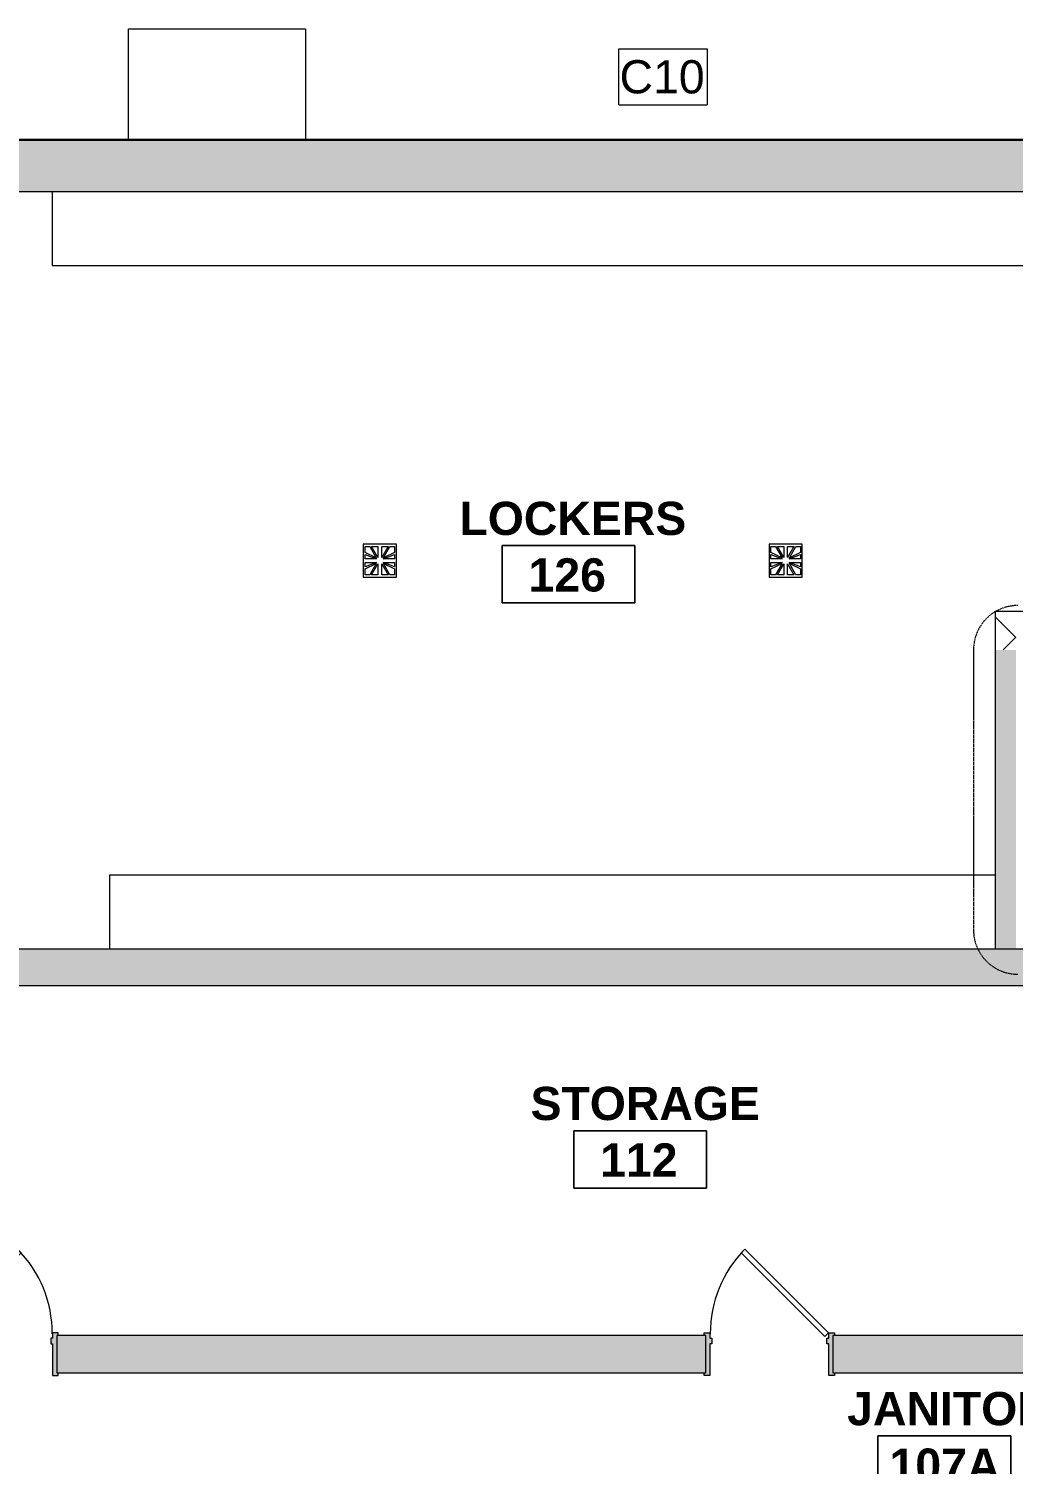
# Model space of a CAD drawing. Header units: inches. Extents: x 899 to 4491, y -721 to 1008.
# Drawn here: x 3662.2 to 3929, y 80.4 to 469.4 of the extents above; entities that cross this region are included whole.
import ezdxf

# ---------------------------------------------------------------- set-up
doc = ezdxf.new("R2010")
doc.units = ezdxf.units.IN
doc.header["$MEASUREMENT"] = 0
doc.linetypes.add('Dash Dot 3_16_', pattern=[0.3125, 0.1875, -0.0625, 0, -0.0625])
for name, color, linetype, lineweight in [('A-ANNO-KEYN', 231, 'Continuous', 9), ('A-ANNO-SYMB', 150, 'Continuous', 9), ('A-AREA-IDEN', 2, 'Continuous', 9), ('A-DOOR', 31, 'Continuous', 13), ('A-FLOR', 192, 'Continuous', 13), ('A-WALL', 113, 'Continuous', 13), ('A-WALL-PATT', 111, 'Continuous', 13), ('I-WALL', 2, 'Continuous', 13), ('P-SANR-FIXT', 6, 'Continuous', 13)]:
    doc.layers.add(name, color=color, linetype=linetype, lineweight=lineweight)
doc.styles.add('Arial', font='arial.ttf', dxfattribs={"height": 9})
doc.styles.add('Swis721 Lt BT_B', font='', dxfattribs={"height": 9})
doc.styles.get('Swis721 Lt BT_B').set_extended_font_data('Swis721 Lt BT', bold=True)

# ---------------------------------------------------------------- blocks, each defined once
blk = doc.blocks.new('Door - Single - Solid Door 32_ x 84_-7220737-FIRST FLOOR CONSTRUCTION')
at = {"layer": 'A-DOOR'}
h = blk.add_hatch(color=250, dxfattribs=at)
h.paths.add_polyline_path([(20.12, 5.72), (20.12, -2.9), (19.62, -2.9), (19.62, -4.4), (20.12, -4.4), (20.12, -5.9), (21.62, -5.9), (21.62, -5.15), (21.24, -5.15), (21.24, 4.97), (21.62, 4.97), (21.62, 5.72), (21.24, 5.72)], flags=0)
h.paths.add_polyline_path([(-13.26, 5.72), (-13.63, 5.72), (-13.63, 4.97), (-13.26, 4.97), (-13.26, -5.15), (-13.63, -5.15), (-13.63, -5.9), (-12.13, -5.9), (-12.13, -4.4), (-11.63, -4.4), (-11.63, -2.9), (-12.13, -2.9), (-12.13, 5.72)], flags=0)
at = {"layer": 'A-DOOR', "color": 8, "lineweight": 20}
for p, q in [((-13.63, 5.72), (-12.13, 5.72)), ((-13.63, 4.97), (-13.63, 5.72)), ((-12.13, 5.72), (-12.13, -2.9)), ((20.12, 5.72), (21.62, 5.72)), ((20.12, -2.9), (20.12, 5.72)), ((21.62, 5.72), (21.62, 4.97)), ((-12.13, -2.9), (-11.63, -2.9)), ((-11.63, -2.9), (-11.63, -4.4)), ((19.62, -2.9), (20.12, -2.9)), ((19.62, -4.4), (19.62, -2.9)), ((-13.63, -5.9), (-13.63, -5.15)), ((-12.13, -5.9), (-13.63, -5.9)), ((-12.13, -4.4), (-12.13, -5.9)), ((-11.63, -4.4), (-12.13, -4.4)), ((-11.03, -4.93), (-12.01, -5.9)), ((-12.01, -5.9), (10.62, -28.53)), ((11.59, -27.56), (-11.03, -4.93)), ((20.12, -4.4), (19.62, -4.4)), ((20.12, -5.9), (20.12, -4.4)), ((21.62, -5.9), (20.12, -5.9)), ((21.62, -5.15), (21.62, -5.9)), ((10.62, -28.53), (11.59, -27.56))]:
    blk.add_line(p, q, dxfattribs=at)
at = {"layer": 'A-DOOR', "lineweight": 9}
blk.add_arc((-12.01, -5.9), 32, 315, 0.5, dxfattribs=at)
blk = doc.blocks.new('Door - Single - Solid Door 32_ x 84_-7220631-FIRST FLOOR CONSTRUCTION')
at = {"layer": 'A-DOOR'}
h = blk.add_hatch(color=250, dxfattribs=at)
h.paths.add_polyline_path([(21.35, -5.72), (21.62, -5.72), (21.62, -4.97), (21.24, -4.97), (21.24, 5.15), (21.62, 5.15), (21.62, 5.9), (20.12, 5.9), (20.12, 4.4), (19.62, 4.4), (19.62, 2.9), (20.12, 2.9), (20.12, -5.72), (21.24, -5.72)], flags=0)
h.paths.add_polyline_path([(-12.38, -5.72), (-12.13, -5.72), (-12.13, 2.9), (-11.63, 2.9), (-11.63, 4.4), (-12.13, 4.4), (-12.13, 5.9), (-13.63, 5.9), (-13.63, 5.15), (-13.26, 5.15), (-13.26, -4.97), (-13.63, -4.97), (-13.63, -5.72), (-13.26, -5.72)], flags=0)
at = {"layer": 'A-DOOR', "color": 8, "lineweight": 20}
for p, q in [((-12.01, 5.9), (10.62, 28.53)), ((11.59, 27.56), (-11.03, 4.93)), ((10.62, 28.53), (11.59, 27.56)), ((-13.63, 5.9), (-13.63, 5.15)), ((-12.13, 5.9), (-13.63, 5.9)), ((-12.13, 4.4), (-12.13, 5.9)), ((-11.63, 4.4), (-12.13, 4.4)), ((-11.03, 4.93), (-12.01, 5.9)), ((-11.63, 2.9), (-11.63, 4.4)), ((20.12, 4.4), (19.62, 4.4)), ((19.62, 4.4), (19.62, 2.9)), ((21.62, 5.9), (20.12, 5.9)), ((20.12, 5.9), (20.12, 4.4)), ((21.62, 5.15), (21.62, 5.9)), ((-12.13, -5.72), (-12.13, 2.9)), ((-12.13, 2.9), (-11.63, 2.9)), ((19.62, 2.9), (20.12, 2.9)), ((20.12, 2.9), (20.12, -5.72)), ((-13.63, -4.97), (-13.63, -5.72)), ((-13.63, -5.72), (-12.13, -5.72)), ((20.12, -5.72), (21.62, -5.72)), ((21.62, -5.72), (21.62, -4.97))]:
    blk.add_line(p, q, dxfattribs=at)
at = {"layer": 'A-DOOR', "lineweight": 9}
blk.add_arc((-12.01, 5.9), 32, 359.5, 45, dxfattribs=at)
blk = doc.blocks.new('Floor Drain 9L x 9W - Floor Drain 9L x 9W-V7-FIRST FLOOR CONSTRUCTION')
at = {"layer": 'P-SANR-FIXT', "lineweight": 9}
for p, q in [((4.5, 4.5), (-4.5, 4.5)), ((-4.5, 4.5), (-4.5, -4.5)), ((4.5, -4.5), (4.5, 4.5)), ((-4, 2.21), (-4, 3.83)), ((-4, 3.83), (-2.75, 3.83)), ((-0.99, 0.8), (-4, 2.21)), ((-4, 1.63), (-0.91, 0.5)), ((-4, 0.5), (-4, 1.63)), ((-0.91, 0.5), (-4, 0.5)), ((-2.75, 3.83), (-0.99, 0.8)), ((-0.5, 0.83), (-2.25, 3.83)), ((-2.25, 3.83), (-0.5, 3.83)), ((-0.5, 3.83), (-0.5, 0.83)), ((0.5, 3.83), (2.25, 3.83)), ((2.25, 3.83), (0.5, 0.83)), ((0.5, 0.83), (0.5, 3.83)), ((0.91, 0.5), (4, 1.63)), ((4, 0.5), (0.91, 0.5)), ((0.99, 0.8), (2.75, 3.83)), ((4, 2.21), (0.99, 0.8)), ((2.75, 3.83), (4, 3.83)), ((4, 3.83), (4, 2.21)), ((4, 1.63), (4, 0.5)), ((-4, -1.63), (-4, -0.5)), ((-4, -0.5), (-0.91, -0.5)), ((-0.91, -0.5), (-4, -1.63)), ((-4, -2.21), (-0.99, -0.8)), ((-4, -3.83), (-4, -2.21)), ((-2.75, -3.83), (-4, -3.83)), ((-0.99, -0.8), (-2.75, -3.83)), ((-2.25, -3.83), (-0.5, -0.83)), ((-0.5, -3.83), (-2.25, -3.83)), ((-0.5, -0.83), (-0.5, -3.83)), ((0.5, -3.83), (0.5, -0.83)), ((0.5, -0.83), (2.25, -3.83)), ((2.25, -3.83), (0.5, -3.83)), ((4, -1.63), (0.91, -0.5)), ((0.91, -0.5), (4, -0.5)), ((2.75, -3.83), (0.99, -0.8)), ((0.99, -0.8), (4, -2.21)), ((4, -3.83), (2.75, -3.83)), ((4, -0.5), (4, -1.63)), ((4, -2.21), (4, -3.83)), ((-4.5, -4.5), (4.5, -4.5))]:
    blk.add_line(p, q, dxfattribs=at)
blk = doc.blocks.new('Room Tag - Room Name and Number-3379422-FIRST FLOOR CONSTRUCTION')
at = {"layer": 'A-AREA-IDEN'}
for p, q in [((-0.1881, -0.1636), (-0.1881, -0.0018)), ((-0.1881, -0.0018), (0.1869, -0.0018)), ((0.1869, -0.0018), (-0.1881, -0.0018)), ((-0.1881, -0.0018), (-0.1881, -0.1636)), ((0.1869, -0.0018), (0.1869, -0.1636)), ((0.1869, -0.1636), (0.1869, -0.0018)), ((0.1869, -0.1636), (-0.1881, -0.1636)), ((-0.1881, -0.1636), (0.1869, -0.1636))]:
    blk.add_line(p, q, dxfattribs=at)
blk = doc.blocks.new('Keynote Tag - Keynote Number - Boxed-135510-FIRST FLOOR CONSTRUCTION')
at = {"layer": 'A-ANNO-KEYN'}
for p, q in [((-0.125, -0.0792), (-0.125, 0.0781)), ((-0.125, 0.0781), (0.125, 0.0781)), ((0.125, 0.0781), (0.125, -0.0792)), ((-0.125, -0.0792), (0.125, -0.0792))]:
    blk.add_line(p, q, dxfattribs=at)

msp = doc.modelspace()

# ---------------------------------------------------------------- hatches: boundary and pattern name
at = {"layer": 'A-WALL-PATT', "lineweight": 9}
for points in [[(4013.61, 425.25), (4013.61, 439.13), (3520.38, 439.13), (3520.38, 425.25), (3978.3, 425.25)], [(3924.09, 220.07), (3929.71, 220.07), (3929.71, 301.07), (3924.09, 301.07), (3924.09, 236.24)]]:
    msp.add_hatch(color=7, dxfattribs=at).paths.add_polyline_path(points, flags=0)
h = msp.add_hatch(dxfattribs=at)
h.set_pattern_fill('FP_1', color=256, style=0, pattern_type=2)
h.set_pattern_definition([(45, (3208.535, 0), (-8.01223, 8.01223), []), (135, (3208.535, 0), (-8.01223, -8.01223), [])])
h.paths.add_polyline_path([(3924.09, 301.07), (3929.71, 301.07), (3929.71, 311.5), (3924.09, 311.5), (3924.09, 305.87)], flags=0)
h = msp.add_hatch(color=7, dxfattribs=at)
h.paths.add_polyline_path([(4024.01, 210.12), (4038.66, 210.12), (4038.66, 219.99), (3618.58, 219.99), (3618.58, 210.12), (4001.15, 210.12)], flags=0)
h.paths.add_polyline_path([(3525.32, 210.12), (3580.08, 210.12), (3580.08, 219.99), (3525.32, 219.99)], flags=0)
h = msp.add_hatch(color=7, dxfattribs=at)
h.paths.add_polyline_path([(4252.54, 105.19), (4275.19, 105.19), (4275.19, 115.31), (4251.74, 115.31), (4251.74, 105.19)], flags=0)
h.paths.add_polyline_path([(4309.69, 105.19), (4321.45, 105.19), (4321.45, 115.31), (4309.69, 115.31), (4309.69, 105.41)], flags=0)
h.paths.add_polyline_path([(4162.48, 105.19), (4213.24, 105.19), (4213.24, 115.31), (4158.8, 115.31), (4158.8, 105.19), (4161.13, 105.19)], flags=0)
h.paths.add_polyline_path([(4092.57, 105.19), (4120.3, 105.19), (4120.3, 115.31), (4094.32, 115.31), (4094.36, 114.85), (4094.48, 114.85), (4094.48, 114.76), (4094.36, 114.76), (4094.32, 111.31), (4078.71, 111.31), (4078.7, 115.31), (3980.14, 115.31), (3980.14, 105.19), (4069.71, 105.19)], flags=0)
h.paths.add_polyline_path([(3945.64, 105.19), (3945.64, 115.31), (3880.14, 115.31), (3880.14, 105.19), (3886.88, 105.19)], flags=0)
h.paths.add_polyline_path([(3817.09, 105.19), (3845.64, 105.19), (3845.64, 115.31), (3669.76, 115.31), (3669.76, 105.19), (3795.47, 105.19)], flags=0)
h.paths.add_polyline_path([(3635.26, 105.19), (3635.26, 115.31), (3515.39, 115.31), (3515.39, 105.19), (3629.94, 105.19)], flags=0)

# ---------------------------------------------------------------- linework, layer by layer
at = {"layer": 'A-ANNO-SYMB', "linetype": 'Dash Dot 3_16_'}
msp.add_line((3918.23, 301.1), (3918.23, 225.2), dxfattribs=at)
for centre, start, end in [((3930.23, 301.1), 90, 180), ((3930.23, 225.2), 180, 270)]:
    msp.add_arc(centre, 12, start, end, dxfattribs=at)
at = {"layer": 'A-FLOR'}
for p, q in [((3689.17, 439.38), (3689.17, 469.38)), ((3689.17, 469.38), (3737.17, 469.38)), ((3737.17, 469.38), (3737.17, 439.38)), ((4013.61, 439.38), (3531.61, 439.38)), ((3668.48, 425.25), (3668.48, 405.25)), ((3668.48, 405.25), (3968.48, 405.25)), ((3684.09, 240.07), (3684.09, 220.07)), ((3924.09, 240.07), (3684.09, 240.07)), ((3684.09, 220.07), (3924.09, 220.07))]:
    msp.add_line(p, q, dxfattribs=at)
at = {"layer": 'A-WALL', "color": 8, "lineweight": 20}
for p, q in [((4013.61, 439.13), (3531.25, 439.13)), ((3525.32, 425.25), (4027.48, 425.25)), ((3924.09, 301.07), (3924.09, 220.07)), ((4038.66, 219.99), (3618.58, 219.99)), ((3924.09, 220.07), (3929.71, 220.07)), ((3633.58, 210.12), (4038.66, 210.12))]:
    msp.add_line(p, q, dxfattribs=at)
at = {"layer": 'A-WALL'}
for p, q in [((4038.53, 311.5), (3924.09, 311.5)), ((3924.09, 311.5), (3924.09, 301.07))]:
    msp.add_line(p, q, dxfattribs=at)
at = {"layer": 'I-WALL', "color": 8, "lineweight": 20}
for p, q in [((3845.64, 115.31), (3669.76, 115.31)), ((3669.76, 115.31), (3669.76, 105.19)), ((3845.64, 105.19), (3845.64, 115.31)), ((3945.64, 115.31), (3880.14, 115.31)), ((3880.14, 115.31), (3880.14, 105.19)), ((3669.76, 105.19), (3845.64, 105.19)), ((3880.14, 105.19), (3945.64, 105.19))]:
    msp.add_line(p, q, dxfattribs=at)

# ---------------------------------------------------------------- block references
at = {"layer": 'A-ANNO-KEYN', "xscale": 95.99999999999994, "yscale": 95.99999999999994, "zscale": 95.99999999999994}
msp.add_blockref('Keynote Tag - Keynote Number - Boxed-135510-FIRST FLOOR CONSTRUCTION', (3834.07, 456.4), dxfattribs=at)
at = {"layer": 'A-AREA-IDEN', "xscale": 95.99999999999994, "yscale": 95.99999999999994, "zscale": 95.99999999999994}
for p in [(3808.53, 329.49), (3827.93, 170.98), (3910.36, 88.29)]:
    msp.add_blockref('Room Tag - Room Name and Number-3379422-FIRST FLOOR CONSTRUCTION', p, dxfattribs=at)
at = {"layer": 'A-DOOR'}
msp.add_blockref('Door - Single - Solid Door 32_ x 84_-7220631-FIRST FLOOR CONSTRUCTION', (3648.52, 110.16), dxfattribs=at)
at = {"layer": 'A-DOOR', "rotation": 180}
msp.add_blockref('Door - Single - Solid Door 32_ x 84_-7220737-FIRST FLOOR CONSTRUCTION', (3866.88, 110.16), dxfattribs=at)
at = {"layer": 'P-SANR-FIXT', "lineweight": 9}
for p in [(3757.32, 325.25), (3867.32, 325.25)]:
    msp.add_blockref('Floor Drain 9L x 9W - Floor Drain 9L x 9W-V7-FIRST FLOOR CONSTRUCTION', p, dxfattribs=at)

# ---------------------------------------------------------------- texts
at = {"layer": 'A-ANNO-KEYN', "insert": (3822.29, 460.85), "char_height": 9, "width": 28.179, "attachment_point": 1, "style": 'Arial'}
msp.add_mtext('C10', dxfattribs=at)
at = {"layer": 'A-AREA-IDEN', "char_height": 9, "attachment_point": 1, "style": 'Swis721 Lt BT_B'}
for s, insert, width in [('LOCKERS', (3778.9, 341.21), 71.508), ('126', (3797.63, 325.89), 25.452), ('STORAGE', (3798.17, 182.69), 71.811), ('112', (3817.03, 167.37), 25.452), ('JANITOR', (3883.99, 100.01), 63.63), ('107A', (3895.46, 84.69), 35.148)]:
    msp.add_mtext(s, dxfattribs=dict(at, insert=insert, width=width))

doc.saveas('drawing.dxf')
